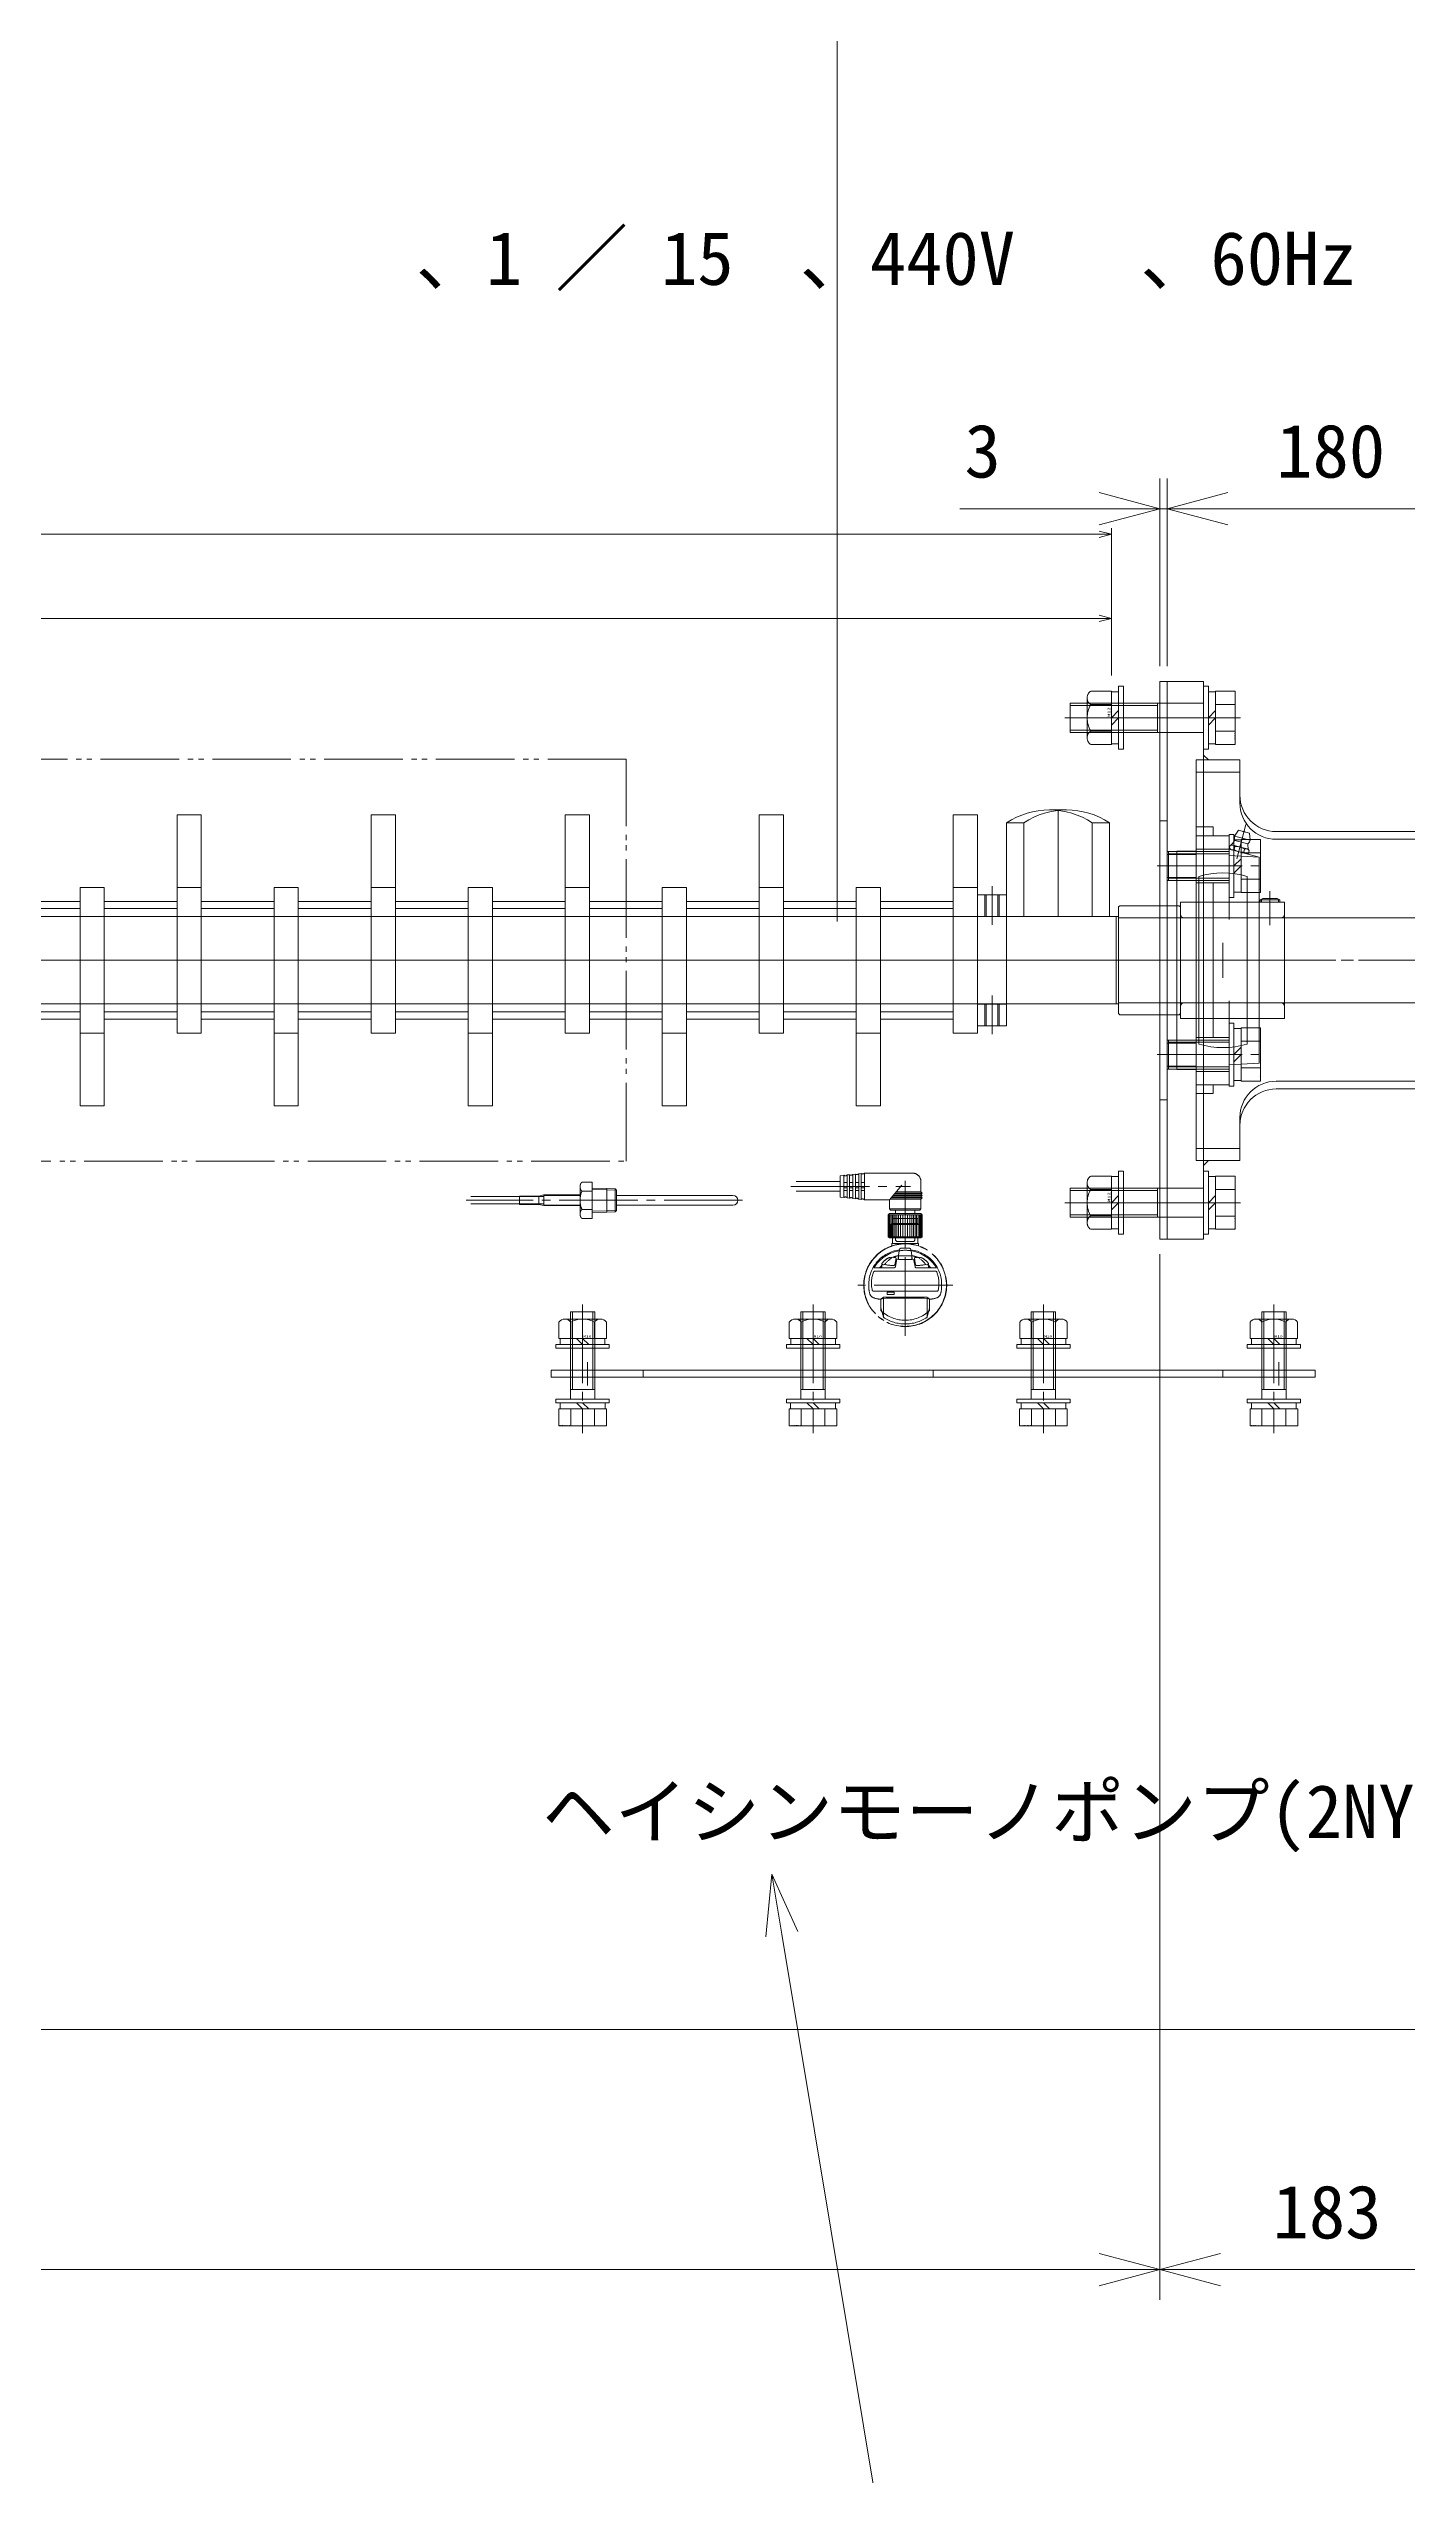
# Model space of a CAD drawing. Units: millimetres at full size. Extents: x -19442 to 19442, y -5866 to 5866.
# Drawn here: x -14076 to -13516, y -1003 to -2 of the extents above; entities that cross this region are included whole.
import ezdxf
from ezdxf.enums import TextEntityAlignment as Align

# ---------------------------------------------------------------- set-up
doc = ezdxf.new("R2010")
doc.units = ezdxf.units.MM
doc.header["$LTSCALE"] = 3.6
doc.linetypes.add('CHAIN2', pattern=[12, 9, -1, 1, -1])
doc.linetypes.add('DOUBLE_CHAIN2', pattern=[12.8, 9, -1, 0.6, -0.6, 0.6, -1])
for name, color, linetype, lineweight in [('0-2_06_PHANTOM', 2, 'DOUBLE_CHAIN2', 9), ('0-3_04_HIDDEN', 7, 'Continuous', 9), ('0-4_05_CENTER', 2, 'CHAIN2', 9), ('0-5_08_DIM', 3, 'Continuous', 9), ('0-6_0', 2, 'Continuous', 9), ('0-7_10_DRAFT', 1, 'Continuous', 9)]:
    doc.layers.add(name, color=color, linetype=linetype, lineweight=lineweight)
doc.layers.add('0-A_07_TEXT', color=2, linetype='Continuous')
doc.styles.add('ＭＳ ゴシック', font='')
doc.styles.add('ＭＳ Ｐゴシック', font='')
doc.styles.get('ＭＳ ゴシック').set_extended_font_data('MS Gothic')
doc.styles.get('ＭＳ Ｐゴシック').set_extended_font_data('MS PGothic')

# ---------------------------------------------------------------- blocks, each defined once
blk = doc.blocks.new('A$C0D4411A6_1')
at = {"layer": '0-3_04_HIDDEN', "color": 3}
for p, q in [((-119.5, 0), (-119.5, -3)), ((119.5, 0), (119.5, -3))]:
    blk.add_line(p, q, dxfattribs=at)
at = {"layer": '0-4_05_CENTER'}
for p, q in [((-142.5, 3.199), (-142.5, -6.367)), ((142.5, 3.199), (142.5, -6.367))]:
    blk.add_line(p, q, dxfattribs=at)
at = {"layer": '0-6_0', "color": 3}
blk.add_lwpolyline([(-157.5, 0), (157.5, 0), (157.5, -3), (-157.5, -3)], close=True, dxfattribs=at)
at = {"layer": '0-7_10_DRAFT'}
blk.add_line((0, 0), (0, -3), dxfattribs=at)
blk = doc.blocks.new('M10Nza_1_1_1')
at = {"layer": '0-6_0', "color": 134}
for p, q in [((-9.8, 4), (-9.8, 10.687)), ((-7.35, 12), (7.35, 12)), ((-4.9, 4), (-4.9, 10.687)), ((4.9, 10.687), (4.9, 4)), ((9.8, 10.687), (9.8, 4)), ((-9.8, 4), (9.8, 4)), ((-9.2, 1.5), (-9.2, 4)), ((0, 1.5), (-2.5, 4)), ((0, 4), (2.5, 1.5)), ((9.2, 4), (9.2, 1.5))]:
    blk.add_line(p, q, dxfattribs=at)
at = {"layer": '0-6_0', "color": 134, "linetype": 'CHAIN2'}
blk.add_line((0, 12), (0, 0), dxfattribs=at)
at = {"layer": '0-6_0', "color": 134}
blk.add_lwpolyline([(-11, 1.5), (11, 1.5), (11, 0), (-11, 0)], close=True, dxfattribs=at)
for centre, radius, start, end in [((-7.35, 9.058), 2.942, 33.626, 146.374), ((0, 2.2), 9.8, 60, 120), ((7.35, 9.058), 2.942, 33.626, 146.374)]:
    blk.add_arc(centre, radius, start, end, dxfattribs=at)
at = {"layer": '0-7_10_DRAFT', "style": 'ＭＳ ゴシック', "width": 1.8}
blk.add_text('M10', height=0.9164, dxfattribs=at).set_placement((0.256, 4.117), align=Align.BOTTOM_LEFT)
blk = doc.blocks.new('OP-75722b_1')
at = {"layer": '0-2_06_PHANTOM'}
for p, q in [((0, 6.5), (0.5, 7)), ((0, 4), (0, 6.5)), ((0, -4), (0, 4)), ((0.5, -7), (0.5, 7)), ((9.5, 7), (0.5, 7)), ((0.5, 6.7), (9.5, 6.7)), ((0.5, 6.3), (9.5, 6.3)), ((0.5, 5.9), (9.5, 5.9)), ((0.5, 5.3), (9.5, 5.3)), ((0.5, 4.7), (9.5, 4.7)), ((0.5, 4.1), (9.5, 4.1)), ((0.5, 3.4), (9.5, 3.4)), ((0.5, 2.7), (9.5, 2.7)), ((0.5, 1.9), (9.5, 1.9)), ((0.5, 1), (9.5, 1)), ((0.5, 0), (9.5, 0)), ((9.5, -7), (9.5, 7)), ((10, -4), (10, 4)), ((10, 4), (11.5, 4)), ((11.5, 6), (12, 6.5)), ((11.5, 4), (11.5, 6)), ((11.5, -4), (11.5, 4)), ((12, 6.5), (12, -6.5)), ((16, 6.5), (12, 6.5)), ((16, -6.248), (16, 6.5)), ((16.5, -5.829), (16.5, 7)), ((17, 6.5), (17.5, 7)), ((17, -5.409), (17, 6.5)), ((17.5, -4.99), (17.5, 7)), ((17.5, 7), (18, 6.5)), ((18, 6.5), (18, -4.57)), ((18.5, -4.151), (18.5, 7)), ((19, -3.731), (19, 6.5)), ((23.2, 6.5), (19, 6.5)), ((26.7, -16.8), (26.7, 3.011)), ((0, -4), (0, -6.5)), ((0, -6.5), (0.5, -7)), ((0.5, -1), (9.5, -1)), ((0.5, -1.9), (9.5, -1.9)), ((0.5, -2.7), (9.5, -2.7)), ((0.5, -3.4), (9.5, -3.4)), ((0.5, -4.1), (9.5, -4.1)), ((0.5, -4.7), (9.5, -4.7)), ((0.5, -5.3), (9.5, -5.3)), ((0.5, -5.8), (9.5, -5.8)), ((0.5, -6.3), (9.5, -6.3)), ((0.5, -6.7), (9.5, -6.7)), ((9.5, -7), (0.5, -7)), ((10, -6.5), (9.5, -7)), ((10, -4), (11.5, -4)), ((10, -6.5), (10, -4)), ((11.5, -4), (11.5, -6)), ((11.5, -6), (12, -6.5)), ((15.7, -6.5), (21.73, -1.44)), ((15.7, -16.8), (26.7, -16.8)), ((15.858, -18.175), (26.556, -18.175)), ((15.858, -18.175), (15.973, -19.175)), ((15.973, -19.175), (26.451, -19.175)), ((19.55, -16.8), (19.55, -18.175)), ((19.55, -19.175), (19.55, -20.55)), ((20.7, -16.8), (20.7, -18.175)), ((20.7, -19.175), (20.7, -20.55)), ((22.85, -16.8), (22.85, -18.175)), ((22.85, -19.175), (22.85, -20.55)), ((26.451, -19.175), (26.556, -18.175)), ((16.131, -20.55), (26.306, -20.55)), ((16.131, -20.55), (16.246, -21.55)), ((16.246, -21.55), (26.201, -21.55)), ((16.404, -22.925), (26.057, -22.925)), ((16.404, -22.925), (16.519, -23.925)), ((16.519, -23.925), (25.952, -23.925)), ((16.677, -25.3), (25.807, -25.3)), ((16.677, -25.3), (16.85, -26.8)), ((19.2, -26.8), (16.85, -26.8)), ((19.2, -26.8), (19.2, -44.997)), ((23.2, -26.8), (19.2, -26.8)), ((19.55, -21.55), (19.55, -22.925)), ((19.55, -23.925), (19.55, -25.3)), ((20.7, -21.55), (20.7, -22.925)), ((20.7, -23.925), (20.7, -25.3)), ((22.85, -21.55), (22.85, -22.925)), ((22.85, -23.925), (22.85, -25.3)), ((23.2, -26.8), (23.2, -44.997)), ((23.2, -26.8), (25.65, -26.8)), ((25.65, -26.8), (25.807, -25.3)), ((25.952, -23.925), (26.057, -22.925)), ((26.201, -21.55), (26.306, -20.55))]:
    blk.add_line(p, q, dxfattribs=at)
for points in [[(10, 4), (10, 6.5), (9.5, 7)], [(16, 6.5), (16.5, 7), (17, 6.5)], [(18, 6.5), (18.5, 7), (19, 6.5)], [(15.7, -16.8), (15.7, -6.5), (12, -6.5)]]:
    blk.add_lwpolyline(points, dxfattribs=at)
for centre, radius, start, end in [((23.2, 3), 3.5, 359.99984, 90), ((15.062, -17.57), 1, 322.76919, 50.35119), ((15.335, -19.945), 1, 322.76919, 50.35119), ((27.097, -19.938), 1, 130.27453, 217.73726), ((27.346, -17.563), 1, 130.27453, 217.73726), ((15.608, -22.32), 1, 322.76919, 50.35119), ((15.881, -24.695), 1, 322.76919, 50.35119), ((26.598, -24.688), 1, 130.27453, 217.73726), ((26.848, -22.313), 1, 130.27453, 217.73726)]:
    blk.add_arc(centre, radius, start, end, dxfattribs=at)
at = {"layer": '0-4_05_CENTER'}
for p, q in [((-1.5, 0), (23.548, 0)), ((21.2, -47.12), (21.2, 2.179))]:
    blk.add_line(p, q, dxfattribs=at)
at = {"layer": '0-7_10_DRAFT'}
for p, q in [((-1, 4), (-1.5, 3.5)), ((-1.5, -3.5), (-1.5, 3.5)), ((-1, 4), (0, 4)), ((-1, -4), (-1.5, -3.5)), ((-1, -4), (0, -4))]:
    blk.add_line(p, q, dxfattribs=at)
blk = doc.blocks.new('HTK1611a_1')
at = {"layer": '0-2_06_PHANTOM'}
for p, q in [((6.03, 5.06), (0, 4.849)), ((0, 4.299), (6.03, 4.51)), ((6.03, 7.506), (6.03, -7.506)), ((6.03, 7.506), (10.03, 7.506)), ((10.03, 3.753), (6.03, 3.753)), ((11.029, 5.711), (11.03, -5.629)), ((28.03, 1.7), (28.03, -1.7)), ((36.03, 1.5), (56.03, 1.5)), ((0, -4.849), (6.03, -5.06)), ((0.001, -4.299), (6.03, -4.51)), ((10.03, -3.753), (6.03, -3.753)), ((6.03, -7.506), (10.03, -7.506)), ((36.03, -1.5), (56.03, -1.5))]:
    blk.add_line(p, q, dxfattribs=at)
for points in [[(11.021, 5.874), (11.015, 5.955), (11.006, 6.035), (10.996, 6.115), (10.984, 6.193), (10.97, 6.271), (10.954, 6.347), (10.936, 6.422), (10.917, 6.496), (10.896, 6.567), (10.873, 6.637), (10.849, 6.705), (10.823, 6.771), (10.796, 6.835), (10.767, 6.897), (10.737, 6.956), (10.706, 7.013), (10.673, 7.067), (10.639, 7.118), (10.604, 7.166), (10.567, 7.212), (10.53, 7.254), (10.492, 7.294), (10.453, 7.33), (10.413, 7.363), (10.372, 7.392), (10.331, 7.419), (10.289, 7.442), (10.246, 7.461), (10.204, 7.477), (10.161, 7.49), (10.117, 7.498), (10.074, 7.504), (10.03, 7.506)], [(10.03, 3.753), (10.074, 3.755), (10.117, 3.76), (10.161, 3.769), (10.204, 3.781), (10.246, 3.797), (10.289, 3.817), (10.331, 3.84), (10.372, 3.866), (10.413, 3.896), (10.453, 3.929), (10.492, 3.965), (10.53, 4.004), (10.567, 4.047), (10.604, 4.092), (10.639, 4.141), (10.673, 4.192), (10.706, 4.246), (10.737, 4.302), (10.767, 4.361), (10.796, 4.423), (10.823, 4.487), (10.849, 4.553), (10.873, 4.621), (10.896, 4.691), (10.917, 4.763), (10.936, 4.836), (10.954, 4.911), (10.97, 4.987), (10.984, 5.065), (10.996, 5.144), (11.006, 5.223), (11.015, 5.303), (11.021, 5.384), (11.026, 5.466), (11.029, 5.547), (11.03, 5.629), (11.029, 5.711), (11.026, 5.793), (11.021, 5.874)], [(11.021, 0.49), (11.015, 0.652), (11.006, 0.812), (10.996, 0.971), (10.984, 1.128), (10.97, 1.284), (10.954, 1.436), (10.936, 1.586), (10.917, 1.733), (10.896, 1.876), (10.873, 2.016), (10.849, 2.153), (10.823, 2.285), (10.796, 2.412), (10.767, 2.535), (10.737, 2.654), (10.706, 2.767), (10.673, 2.875), (10.639, 2.977), (10.604, 3.074), (10.567, 3.165), (10.53, 3.25), (10.492, 3.329), (10.453, 3.401), (10.413, 3.467), (10.372, 3.526), (10.331, 3.579), (10.289, 3.625), (10.246, 3.664), (10.204, 3.696), (10.161, 3.721), (10.117, 3.738), (10.074, 3.749), (10.03, 3.753)], [(10.03, -3.753), (10.074, -3.749), (10.117, -3.738), (10.161, -3.721), (10.204, -3.696), (10.246, -3.664), (10.289, -3.625), (10.331, -3.579), (10.372, -3.526), (10.413, -3.467), (10.453, -3.401), (10.492, -3.329), (10.53, -3.25), (10.567, -3.165), (10.604, -3.074), (10.639, -2.977), (10.673, -2.875), (10.706, -2.767), (10.737, -2.654), (10.767, -2.535), (10.796, -2.412), (10.823, -2.285), (10.849, -2.153), (10.873, -2.016), (10.896, -1.876), (10.917, -1.733), (10.936, -1.586), (10.954, -1.436), (10.97, -1.284), (10.984, -1.128), (10.996, -0.971), (11.006, -0.812), (11.015, -0.652), (11.021, -0.49), (11.026, -0.327), (11.029, -0.164), (11.03, 0), (11.029, 0.164), (11.026, 0.327), (11.021, 0.49)], [(11.03, 2.2), (26.03, 2.2), (28.03, 1.7), (36.03, 1.7), (36.03, -1.7), (28.03, -1.7), (26.03, -2.2), (11.03, -2.2)], [(11.021, -5.384), (11.015, -5.303), (11.006, -5.223), (10.996, -5.144), (10.984, -5.065), (10.97, -4.987), (10.954, -4.911), (10.936, -4.836), (10.917, -4.763), (10.896, -4.691), (10.873, -4.621), (10.849, -4.553), (10.823, -4.487), (10.796, -4.423), (10.767, -4.361), (10.737, -4.302), (10.706, -4.246), (10.673, -4.192), (10.639, -4.141), (10.604, -4.092), (10.567, -4.047), (10.53, -4.004), (10.492, -3.965), (10.453, -3.929), (10.413, -3.896), (10.372, -3.866), (10.331, -3.84), (10.289, -3.817), (10.246, -3.797), (10.204, -3.781), (10.161, -3.769), (10.117, -3.76), (10.074, -3.755), (10.03, -3.753)], [(10.03, -7.506), (10.074, -7.504), (10.117, -7.498), (10.161, -7.49), (10.204, -7.477), (10.246, -7.461), (10.289, -7.442), (10.331, -7.419), (10.372, -7.392), (10.413, -7.363), (10.453, -7.33), (10.492, -7.294), (10.53, -7.254), (10.567, -7.212), (10.604, -7.166), (10.639, -7.118), (10.673, -7.067), (10.706, -7.013), (10.737, -6.956), (10.767, -6.897), (10.796, -6.835), (10.823, -6.771), (10.849, -6.705), (10.873, -6.637), (10.896, -6.567), (10.917, -6.496), (10.936, -6.422), (10.954, -6.347), (10.97, -6.271), (10.984, -6.193), (10.996, -6.115), (11.006, -6.035), (11.015, -5.955), (11.021, -5.874), (11.026, -5.793), (11.029, -5.711), (11.03, -5.629), (11.029, -5.547), (11.026, -5.466), (11.021, -5.384)]]:
    blk.add_lwpolyline(points, dxfattribs=at)
at = {"layer": '0-3_04_HIDDEN', "color": 2}
for p, q in [((-51.97, 2), (-3.97, 2)), ((-3.97, 4.16), (-3.97, -4.16)), ((-3.468, 4.728), (-3.968, 4.178)), ((-3.968, 4.16), (0, 4.299)), ((-3.47, 4.728), (-3.47, -4.728)), ((0, 4.849), (-3.468, 4.728)), ((26.03, 1.5), (36.03, 1.5)), ((-51.97, -2), (-3.97, -2)), ((-3.968, -4.16), (-3.468, -4.71)), ((-3.968, -4.16), (0.001, -4.299)), ((-3.468, -4.728), (0, -4.849)), ((11.03, -2), (26.03, -2)), ((26.03, -1.5), (36.03, -1.5))]:
    blk.add_line(p, q, dxfattribs=at)
blk.add_lwpolyline([(11.029, 2), (26.03, 2), (26.03, -2)], dxfattribs=at)
blk.add_arc((-51.97, 0), 2, 90, 270, dxfattribs=at)
at = {"layer": '0-4_05_CENTER'}
blk.add_line((-55.97, 0), (58.026, 0), dxfattribs=at)
at = {"layer": '0-7_10_DRAFT'}
blk.add_line((0, 4.849), (0, -4.849), dxfattribs=at)
blk = doc.blocks.new('GP-M＊＊Tc_1')
at = {"layer": '0-2_06_PHANTOM'}
for p, q in [((-10, 9.338), (-9, 13.231)), ((-10, 5.702), (-10, 10.502)), ((-9, 13.231), (-9, 5.436)), ((0, 16.002), (0.002, 16.002)), ((0, 14.422), (0, 14.502)), ((0, 14.422), (0, 14.502)), ((9, 13.231), (9, 5.436)), ((10, 9.338), (9, 13.231)), ((10, 5.702), (10, 10.502)), ((-17.1, 0), (-17.1, 0)), ((13.105, 2.477), (-13.105, 2.477)), ((-9, 5.436), (-10, 5.749)), ((-9.647, 5.434), (-9, 5.434)), ((-9, 5.002), (0, 5.002)), ((0, 5.002), (9, 5.002)), ((4.5, 3.654), (4.5, 3.037)), ((4.8, 3.86), (7.2, 3.86)), ((4.8, 2.831), (7.2, 2.831)), ((7.5, 3.654), (7.5, 3.037)), ((9, 5.436), (10, 5.749)), ((9, 5.434), (9.647, 5.434)), ((17.1, 0), (17.1, 0)), ((-4.562, -7.175), (-12.871, -7.175)), ((-12.611, -5.725), (12.611, -5.725)), ((-9.874, -7.635), (-9.805, -7.974)), ((-9.652, -7.217), (-9.652, -8.807)), ((-8.501, -8.518), (-8.91, -8.448)), ((-4.276, -8.42), (-3.774, -11.094)), ((-4.07, -7.583), (-3.577, -10.221)), ((-3.774, -9.169), (-3.774, -11.094)), ((4.07, -7.583), (3.577, -10.221)), ((4.276, -8.42), (3.774, -11.094)), ((3.774, -9.169), (3.774, -11.094)), ((4.562, -7.175), (12.871, -7.175)), ((8.501, -8.518), (8.91, -8.448)), ((9.652, -7.217), (9.652, -8.807)), ((9.874, -7.635), (9.805, -7.974)), ((-5.154, -11.559), (-6.267, -11.398)), ((-5.25, -19.498), (-6, -19.498)), ((5.25, -17.198), (-5.25, -17.198)), ((-5.25, -19.498), (-5.25, -17.198)), ((-5.25, -19.498), (5.25, -19.498)), ((-2.865, -10.724), (-3.658, -10.497)), ((-2.726, -11.952), (-2.915, -10.971)), ((-2.846, -10.698), (-2.726, -11.413)), ((-2.726, -12.296), (-2.726, -10.595)), ((-2.726, -12.296), (-2.425, -14.174)), ((-2.426, -10.515), (2.426, -10.515)), ((2.426, -12.071), (-2.426, -12.071)), ((-2.425, -14.174), (-2.23, -14.962)), ((2.425, -14.174), (2.231, -14.961)), ((2.726, -12.296), (2.425, -14.174)), ((2.726, -12.296), (2.726, -10.595)), ((2.846, -10.698), (2.726, -11.413)), ((2.726, -11.952), (2.915, -10.971)), ((2.865, -10.724), (3.658, -10.497)), ((5.154, -11.559), (6.267, -11.398)), ((5.5, -17.198), (5.25, -17.198)), ((5.5, -17.198), (5.5, -16.191))]:
    blk.add_line(p, q, dxfattribs=at)
for points in [[(-5.25, -17.198), (-5.5, -17.198), (-5.5, -16.191)], [(6, -19.498), (5.25, -19.498), (5.25, -17.198)]]:
    blk.add_lwpolyline(points, dxfattribs=at)
blk.add_circle((0, 0), 16.998, dxfattribs=at)
for centre, radius, start, end in [((0, 0), 17.1, 288.76198, 251.23802), ((0, 0.002), 14.5, 46.39717, 133.60283), ((0, 0.004), 15.999, 55.76763, 124.23237), ((-4.836, 0.61), 10.183, 162.08464, 183.4338), ((-12.117, 2.805), 2.584, 110.38356, 158.74101), ((-0.711, -0.791), 13.2, 167.41217, 200.43885), ((-13.105, 1.977), 0.5, 90, 167.41217), ((-9.274, -5.68), 11.532, 93.61065, 108.94), ((-3.771, 13.537), 10.009, 231.51201, 238.50395), ((0, 305.299), 300, 268.28087, 271.71913), ((4.664, 3.654), 0.164, 124.48454, 180), ((4.664, 3.037), 0.164, 180, 235.51546), ((4.8, 3.455), 0.404, 90, 124.48454), ((4.8, 3.235), 0.404, 235.51546, 270), ((7.2, 3.455), 0.404, 55.51546, 90), ((7.2, 3.235), 0.404, 270, 304.48454), ((7.336, 3.654), 0.164, 0, 55.51546), ((7.336, 3.037), 0.164, 304.48454, 0), ((3.771, 13.537), 10.009, 301.49605, 308.48799), ((9.274, -5.68), 11.532, 71.06, 86.38935), ((12.117, 2.805), 2.584, 21.25899, 69.61644), ((0.711, -0.791), 13.2, 339.56115, 12.58783), ((13.105, 1.977), 0.5, 12.58783, 90), ((4.836, 0.61), 10.183, 356.5662, 17.91536), ((-0.748, -0.357), 14.257, 178.5668, 263.59512), ((-12.611, -5.225), 0.5, 200.43885, 270), ((-0.039, 0.635), 15.021, 211.32527, 260.88304), ((0.791, 1.426), 14.206, 217.26239, 222.67821), ((-9.537, -7.564), 0.345, 146.21377, 192.03103), ((-9.363, -7.71), 0.571, 110.51997, 143.73811), ((-9.378, -7.347), 0.446, 183.23787, 231.58948), ((-9.511, -7.914), 0.3, 191.61574, 222.19519), ((-9.341, -8.816), 0.311, 139.42066, 212.7982), ((-1.373, -2.183), 10.677, 219.57193, 234.4444), ((-9.075, -9.212), 0.781, 77.83138, 130.05319), ((-5.319, -22.258), 14.104, 86.89236, 103.04159), ((2.165, -0.138), 13.565, 218.15768, 237.34958), ((-4.562, -7.675), 0.5, 10.58325, 90), ((-4.571, -8.475), 0.3, 10.62503, 86.89236), ((-4.143, -9.343), 0.653, 304.34331, 317.69398), ((0.748, -0.357), 14.257, 276.40488, 1.4332), ((0.039, 0.635), 15.021, 279.11696, 328.67473), ((4.143, -9.343), 0.653, 222.30602, 235.65669), ((4.562, -7.675), 0.5, 90, 169.41675), ((4.571, -8.475), 0.3, 93.10764, 169.37497), ((5.319, -22.258), 14.104, 76.95841, 93.10764), ((-2.165, -0.138), 13.565, 302.65042, 321.84232), ((1.373, -2.183), 10.677, 305.5556, 320.42807), ((9.075, -9.212), 0.781, 49.94681, 102.16862), ((9.363, -7.71), 0.571, 36.26189, 69.48003), ((9.341, -8.816), 0.311, 327.2018, 40.57934), ((-0.791, 1.426), 14.206, 317.32179, 322.73761), ((9.378, -7.347), 0.446, 308.41052, 356.76213), ((9.511, -7.914), 0.3, 317.80481, 348.38426), ((9.537, -7.564), 0.345, 347.96897, 33.78623), ((12.611, -5.225), 0.5, 270, 339.56115), ((-5.837, -8.429), 3, 234.4444, 261.7545), ((0, 0), 17.1, 251.23802, 288.76198), ((-3.644, -16.727), 5.384, 94.58352, 106.28763), ((-0.415, -0.171), 12.223, 248.07577, 259.10071), ((-4.079, -11.052), 0.308, 270.92629, 352.14817), ((-3.899, -10.276), 0.326, 292.498, 9.69844), ((-2.589, -10.908), 0.332, 140.76884, 190.8997), ((-2.447, -11.043), 0.528, 87.77979, 139.23906), ((-2.423, -12.388), 0.316, 90.50018, 163.14689), ((-0.012, -0.351), 14.037, 260.10674, 279.99924), ((-1.939, -14.89), 0.3, 193.87196, 268.49952), ((-0.012, 58.679), 73.894, 268.49952, 271.51942), ((1.939, -14.889), 0.3, 271.51942, 346.12804), ((2.423, -12.388), 0.316, 16.85311, 89.49982), ((2.447, -11.043), 0.528, 40.76094, 92.22021), ((0.415, -0.171), 12.223, 280.89929, 291.92423), ((2.589, -10.908), 0.332, 349.1003, 39.23116), ((3.899, -10.276), 0.326, 170.30156, 247.502), ((4.079, -11.052), 0.308, 187.85183, 269.07371), ((3.644, -16.727), 5.384, 73.71237, 85.41648), ((5.837, -8.429), 3, 278.2455, 305.5556)]:
    blk.add_arc(centre, radius, start, end, dxfattribs=at)
at = {"layer": '0-4_05_CENTER'}
for p, q in [((0, 20.861), (0, -27.498)), ((-19.6, 0), (19.6, 0))]:
    blk.add_line(p, q, dxfattribs=at)
at = {"layer": '0-7_10_DRAFT'}
for p, q in [((-6, -24.998), (-6, -19.498)), ((-5.398, -19.498), (-5.398, -25.399)), ((5.398, -25.399), (5.398, -19.498)), ((6, -24.998), (6, -19.498)), ((6, -24.998), (-6, -24.998)), ((5.25, -25.498), (-5.25, -25.498)), ((5.25, -27.498), (-5.25, -27.498))]:
    blk.add_line(p, q, dxfattribs=at)
for points in [[(-5.25, -27.498), (-5.25, -25.498), (-6, -24.998)], [(5.25, -27.498), (5.25, -25.498), (6, -24.998)]]:
    blk.add_lwpolyline(points, dxfattribs=at)
blk = doc.blocks.new('A$C3D81658F_1_1_1')
at = {"layer": '0-6_0', "color": 134}
for p, q in [((-9.815, 11), (9.815, 11)), ((-9.815, 4), (-9.815, 11)), ((-4.908, 4), (-4.908, 11)), ((4.907, 4), (4.907, 11)), ((9.815, 4), (9.815, 11)), ((-11, 1.5), (11, 1.5)), ((-11, 1.5), (-11, 0)), ((-11, 0), (11, 0)), ((9.815, 4), (-9.815, 4)), ((-9.25, 4), (-9.25, 1.5)), ((-5, -36), (-5, 0)), ((0, 1.5), (-2.5, 4)), ((0, 4), (2.5, 1.5)), ((5, -36), (5, 0)), ((9.25, 1.5), (9.25, 4)), ((11, 0), (11, 1.5)), ((-5, -4), (5, -4)), ((-4.188, -36), (-4.188, -4)), ((4.188, -36), (4.188, -4)), ((-5, -36), (5, -36))]:
    blk.add_line(p, q, dxfattribs=at)
at = {"layer": '0-6_0', "color": 134, "linetype": 'CHAIN2'}
blk.add_line((0, -39), (0, 14), dxfattribs=at)
at = {"layer": '0-7_10_DRAFT', "style": 'ＭＳ ゴシック', "width": 1.8}
blk.add_text('BT-M10x40L,SW,PW', height=0.2199, dxfattribs=at).set_placement((5.139, 10.658), align=Align.BOTTOM_LEFT)
blk = doc.blocks.new('A$C306330B1_1')
at = {"layer": '0-2_06_PHANTOM', "xscale": -1, "rotation": 270}
blk.add_blockref('OP-75722b_1', (1198, -114.502), dxfattribs=at)
at = {"layer": '0-2_06_PHANTOM', "xscale": -1}
blk.add_blockref('HTK1611a_1', (1075, -99), dxfattribs=at)
at = {"layer": '0-2_06_PHANTOM', "rotation": 180}
for name, p in [('GP-M＊＊Tc_1', (1198, -134)), ('A$C3D81658F_1_1_1', (1065, -181)), ('A$C3D81658F_1_1_1', (1160, -181)), ('A$C3D81658F_1_1_1', (1255, -181)), ('A$C3D81658F_1_1_1', (1350, -181))]:
    blk.add_blockref(name, p, dxfattribs=at)
at = {"layer": '0-2_06_PHANTOM'}
for p in [(1065, -160), (1160, -160), (1255, -160), (1350, -160)]:
    blk.add_blockref('M10Nza_1_1_1', p, dxfattribs=at)
blk = doc.blocks.new('A$C334E7EDF_1')
at = {"layer": '0-7_10_DRAFT'}
blk.add_line((-345, 0), (495, 0), dxfattribs=at)
at = {"layer": '0-7_10_DRAFT', "style": 'ＭＳ ゴシック', "width": 1.75}
blk.add_text('JIS10K-50A', height=1.466, rotation=90, dxfattribs=at).set_placement((519.799, 94.709), align=Align.BOTTOM_LEFT)
blk = doc.blocks.new('A$C02B163D6_1')
at = {"layer": '0-3_04_HIDDEN'}
for p, q in [((-180, 101.5), (-165, 101.5)), ((-180, 88.5), (-165, 88.5)), ((-165, 82.6), (-168, 82.6)), ((-168, -82.6), (-168, 82.6)), ((-150, 82.6), (-150, 64.88)), ((-30, 64.88), (-30, 82.6)), ((-15, 82.6), (-12, 82.6)), ((-12, -82.6), (-12, 82.6)), ((-168, 77.6), (-150, 77.6)), ((-30, 77.6), (-12, 77.6)), ((-135, 49.88), (-45, 49.88)), ((-12, 44.891), (0, 44.891)), ((-12, 43.641), (0, 43.641)), ((-168, 31), (-180, 31)), ((-12, 34.141), (0, 34.141)), ((-12, 32.891), (0, 32.891)), ((-168, -31), (-180, -31)), ((-12, -32.891), (0, -32.891)), ((-12, -34.141), (0, -34.141)), ((-135, -49.88), (-45, -49.88)), ((-12, -43.641), (0, -43.641)), ((-12, -44.891), (0, -44.891)), ((-150, -82.6), (-150, -64.88)), ((-30, -64.88), (-30, -82.6)), ((-168, -77.6), (-150, -77.6)), ((-30, -77.6), (-12, -77.6)), ((-180, -88.5), (-165, -88.5)), ((-165, -82.6), (-168, -82.6)), ((-15, -82.6), (-12, -82.6)), ((-180, -101.5), (-165, -101.5))]:
    blk.add_line(p, q, dxfattribs=at)
for centre, start, end in [((-135, 64.88), 180, 270), ((-45, 64.88), 270, 0), ((-135, -64.88), 90, 180), ((-45, -64.88), 0, 90)]:
    blk.add_arc(centre, 15, start, end, dxfattribs=at)
at = {"layer": '0-4_05_CENTER'}
for p, q in [((-157.634, 95), (-187.26, 95)), ((-22.366, 100), (7.26, 100)), ((-16.143, 38.891), (4.119, 38.891)), ((6, 0), (-186.302, 0)), ((-16.143, -38.891), (4.119, -38.891)), ((-157.634, -95), (-187.26, -95)), ((-22.366, -100), (7.26, -100))]:
    blk.add_line(p, q, dxfattribs=at)
at = {"layer": '0-6_0', "color": 134}
for p, q in [((-150, 82.6), (-165, 82.6)), ((-15, 82.6), (-30, 82.6)), ((-135, 53.094), (-45, 53.094)), ((-135, -53.094), (-45, -53.094)), ((-150, -82.6), (-165, -82.6)), ((-15, -82.6), (-30, -82.6))]:
    blk.add_line(p, q, dxfattribs=at)
for points in [[(-180, 115), (-165, 115), (-165, -115), (-180, -115)], [(-15, -115), (0, -115), (0, 115), (-15, 115)]]:
    blk.add_lwpolyline(points, close=True, dxfattribs=at)
at = {"layer": '0-6_0', "color": 3}
for points in [[(-165, 82.6), (-163, 82.6), (-163, 82.6), (-165, 84.6)], [(-15, 82.6), (-17, 82.6), (-17, 82.6), (-15, 84.6)], [(-165, -82.6), (-163, -82.6), (-163, -82.6), (-165, -84.6)], [(-15, -82.6), (-17, -82.6), (-17, -82.6), (-15, -84.6)]]:
    blk.add_lwpolyline(points, close=True, dxfattribs=at)
at = {"layer": '0-6_0', "color": 134}
for centre, start, end in [((-135, 68.094), 180, 270), ((-45, 68.094), 270, 0), ((-135, -68.094), 90, 180), ((-45, -68.094), 0, 90)]:
    blk.add_arc(centre, 15, start, end, dxfattribs=at)
blk = doc.blocks.new('MUCFC207c_1')
at = {"layer": '0-3_04_HIDDEN', "color": 2}
for p, q in [((-22.189, 49.526), (-22.018, 52.367)), ((-22.189, 49.526), (-15.814, 51.234)), ((-22.018, 52.367), (-17.382, 53.609)), ((-15.814, 51.234), (-17.382, 53.609)), ((0, 51.391), (-13.5, 51.391)), ((-13.5, 51.391), (-13.5, 16.786)), ((0, 55), (-7, 55)), ((-7, 51.391), (-7, 55)), ((0, 55), (0, -55)), ((-26, 42.5), (-13.5, 45.849)), ((-26, 42.5), (-13.5, 43.158)), ((-26, -42.5), (-26, 42.5)), ((-21.5, 44.089), (-21.826, 45.306)), ((-15.845, 49.418), (-21.254, 47.968)), ((-20.945, 45.925), (-15.09, 47.494)), ((-14.572, 45.562), (-20.428, 43.993)), ((-19.874, 45.829), (-19.548, 44.612)), ((-15.97, 46.875), (-15.644, 45.658)), ((-14.018, 47.398), (-13.692, 46.181)), ((-13.5, 45.891), (0, 45.891)), ((8, 45), (0, 45)), ((8, 45), (8, -45)), ((-13.5, 31.891), (0, 31.891)), ((-7, 31.723), (-7, 25.501)), ((-36.4, 24), (-36.4, -24)), ((-34.4, 24.9), (-33.361, 25.5)), ((-26.4, 24.9), (-34.4, 24.9)), ((-34.4, 24), (-34.4, 24.9)), ((-33.85, 24), (-33.85, 25.218)), ((-27.439, 25.5), (-33.361, 25.5)), ((-26.4, 24.9), (-27.439, 25.5)), ((-26.95, 24), (-26.95, 25.218)), ((-26.4, 24), (-26.4, 24.9)), ((-7, -25.501), (-7, 25.501)), ((6.5, 24), (6.5, -24)), ((5, 17.5), (-34.9, 17.5)), ((5, -17.5), (-34.9, -17.5)), ((-13.5, -51.391), (-13.5, -16.786)), ((-7, -25.501), (-7, -31.723)), ((-13.5, -31.891), (0, -31.891)), ((-26, -42.5), (-13.5, -43.158)), ((-13.5, -45.891), (0, -45.891)), ((8, -45), (0, -45)), ((0, -51.391), (-13.5, -51.391)), ((-7, -55), (-7, -51.391)), ((0, -55), (-7, -55))]:
    blk.add_line(p, q, dxfattribs=at)
at = {"layer": '0-3_04_HIDDEN', "color": 2, "linetype": 'CHAIN2'}
for p, q in [((-16.724, 41.88), (-20.502, 55.982)), ((-17.158, 38.891), (3.272, 38.891)), ((-30.4, 28.5), (-30.4, 14.5)), ((-17.158, -38.891), (3.272, -38.891))]:
    blk.add_line(p, q, dxfattribs=at)
at = {"layer": '0-3_04_HIDDEN', "color": 2}
for points in [[(6.5, 24), (-26, 24), (-36.4, 24)], [(6.5, -24), (-26, -24), (-36.4, -24)]]:
    blk.add_lwpolyline(points, dxfattribs=at)
for centre, radius, start, end in [((-19.315, 51.551), 1.587, 84.55499, 125.44501), ((-19.001, 50.38), 3.3, 347.94674, 15), ((-19.001, 50.38), 3.3, 195, 222.05326), ((-20.541, 44.415), 1.563, 64.73979, 145.26021), ((-27.245, 47.653), 6, 339.31982, 359.78433), ((-20.832, 45.503), 1.563, 244.73979, 325.26021), ((-22.045, 47.634), 0.8, 359.78433, 42.05326), ((-16.543, 41.205), 5.698, 84.22909, 125.77091), ((-18.975, 50.281), 5.698, 264.22909, 305.77091), ((-14.685, 45.984), 1.563, 64.73979, 145.26021), ((-14.992, 49.524), 0.8, 167.94674, 210.21567), ((-10.498, 52.141), 6, 210.21567, 230.68018), ((-14.977, 47.072), 1.563, 244.73979, 325.26021), ((-34.9, 19), 1.5, 180, 270), ((5, 19), 1.5, 270, 0), ((-34.9, -19), 1.5, 90, 180), ((5, -19), 1.5, 0, 90)]:
    blk.add_arc(centre, radius, start, end, dxfattribs=at)
at = {"layer": '0-7_10_DRAFT'}
for p, q in [((-21, -34.583), (-21, 34.583)), ((-1, -34.583), (-1, 34.583)), ((-36.4, 0), (8, 0)), ((-11, 7.213), (-11, -7.213))]:
    blk.add_line(p, q, dxfattribs=at)
for start, end in [(73.87238, 106.12762), (253.87238, 286.12762)]:
    blk.add_arc((-11, 0), 36, start, end, dxfattribs=at)
blk = doc.blocks.new('A$C4DE534E5_2')
at = {"layer": '0-3_04_HIDDEN'}
for p, q in [((-10.97, 13), (10.97, 13)), ((-10.97, 5), (-10.97, 13)), ((-5.485, 5), (-5.485, 13)), ((5.485, 5), (5.485, 13)), ((10.97, 5), (10.97, 13)), ((-13, 2), (13, 2)), ((-13, 2), (-13, 0)), ((-13, 0), (13, 0)), ((-10.97, 5), (10.97, 5)), ((-10.75, 5), (-10.75, 2)), ((-6, -25), (-6, 0)), ((-5.053, -25), (-5.053, 0)), ((0, 2), (-3, 5)), ((0, 5), (3, 2)), ((5.053, -25), (5.053, 0)), ((6, -25), (6, 0)), ((10.75, 2), (10.75, 5)), ((13, 0), (13, 2)), ((-6, -25), (6, -25))]:
    blk.add_line(p, q, dxfattribs=at)
at = {"layer": '0-3_04_HIDDEN', "linetype": 'CHAIN2'}
blk.add_line((0, -27.009), (0, 15.354), dxfattribs=at)
at = {"layer": '0-7_10_DRAFT', "style": 'ＭＳ ゴシック', "width": 1.8}
blk.add_text('BT-M12x30L,SW,PW', height=0.2199, dxfattribs=at).set_placement((6.19, 12.658), align=Align.BOTTOM_LEFT)
blk = doc.blocks.new('M12Nza_1_1_1')
at = {"layer": '0-2_06_PHANTOM', "color": 7}
for p, q in [((-10.95, 5), (-10.95, 13.533)), ((-8.213, 15), (8.212, 15)), ((-5.475, 5), (-5.475, 13.533)), ((5.475, 5), (5.475, 13.533)), ((10.95, 13.533), (10.95, 5)), ((10.95, 5), (-10.95, 5)), ((-10.75, 2), (-10.75, 5)), ((0, 2), (-3, 5)), ((0, 5), (3, 2)), ((10.75, 5), (10.75, 2))]:
    blk.add_line(p, q, dxfattribs=at)
at = {"layer": '0-2_06_PHANTOM', "color": 7, "linetype": 'CHAIN2'}
blk.add_line((0, 0), (0, 15), dxfattribs=at)
at = {"layer": '0-2_06_PHANTOM', "color": 7}
blk.add_lwpolyline([(-13, 2), (13, 2), (13, 0), (-13, 0)], close=True, dxfattribs=at)
for centre, radius, start, end in [((-8.213, 11.712), 3.288, 33.626, 146.374), ((0, 4.05), 10.95, 60, 120), ((8.212, 11.712), 3.288, 33.626, 146.374)]:
    blk.add_arc(centre, radius, start, end, dxfattribs=at)
at = {"layer": '0-7_10_DRAFT', "style": 'ＭＳ ゴシック', "width": 1.8}
blk.add_text('M12', height=1.1, dxfattribs=at).set_placement((0.31, 5.093), align=Align.BOTTOM_LEFT)
blk = doc.blocks.new('A$C1EEF0FFA_1')
at = {"layer": '0-6_0', "color": 134}
for p, q in [((-10.97, 13), (10.97, 13)), ((-10.97, 5), (-10.97, 13)), ((-5.485, 5), (-5.485, 13)), ((5.485, 5), (5.485, 13)), ((10.97, 5), (10.97, 13)), ((-13, 2), (13, 2)), ((-13, 2), (-13, 0)), ((-13, 0), (13, 0)), ((-10.97, 5), (10.97, 5)), ((-10.75, 5), (-10.75, 2)), ((-6, -55), (-6, 0)), ((0, 2), (-3, 5)), ((0, 5), (3, 2)), ((6, -55), (6, 0)), ((10.75, 2), (10.75, 5)), ((13, 0), (13, 2)), ((-6, -19), (6, -19)), ((-5.053, -55), (-5.053, -19)), ((5.053, -55), (5.053, -19)), ((-6, -55), (6, -55))]:
    blk.add_line(p, q, dxfattribs=at)
at = {"layer": '0-6_0', "color": 134, "linetype": 'CHAIN2'}
blk.add_line((0, -57.157), (0, 15.24), dxfattribs=at)
at = {"layer": '0-7_10_DRAFT', "style": 'ＭＳ ゴシック', "width": 1.8}
blk.add_text('BT-M12x60L,SW,PW', height=0.2199, dxfattribs=at).set_placement((6.421, 12.658), align=Align.BOTTOM_LEFT)
blk = doc.blocks.new('A$C630D245E_1')
at = {"layer": '0-3_04_HIDDEN'}
for p, q in [((-321.464, 62), (-328.536, 62)), ((-339.142, 18), (-339.142, 56.736)), ((-310.858, 56.736), (-310.858, 18)), ((-303.787, 56.736), (-310.858, 56.736)), ((-303.787, 56.736), (-303.787, 18)), ((-301, 18), (-301, -18)), ((-300, 17.5), (-2, 17.5)), ((-1548, 0), (-342.426, 0)), ((-300, 0), (-342.426, 0)), ((-300, -17.5), (-2, -17.5))]:
    blk.add_line(p, q, dxfattribs=at)
blk.add_lwpolyline([(-346.213, 18), (-346.213, 56.736), (-339.142, 56.736)], dxfattribs=at)
blk.add_lwpolyline([(-300, 18), (-1548, 18), (-1550, 16), (-1550, -16), (-1548, -18), (-300, -18)], close=True, dxfattribs=at)
for centre, start, end in [((-328.536, 29.684), 90, 123.16324), ((-321.464, 29.684), 56.83676, 123.16324), ((-328.536, 29.684), 56.83676, 90)]:
    blk.add_arc(centre, 32.316, start, end, dxfattribs=at)
at = {"layer": '0-4_05_CENTER'}
blk.add_line((4.084, 0), (-1560, 0), dxfattribs=at)
at = {"layer": '0-7_10_DRAFT'}
blk.add_line((-325, 62), (-325, 18), dxfattribs=at)
blk = doc.blocks.new('A$C24EB69A1_1')
at = {"layer": '0-3_04_HIDDEN'}
for p, q in [((3, 27), (3, 18.1)), ((3.6, 27), (3.6, 18.1)), ((8.4, 27), (8.4, 18.1)), ((9, 27), (9, 18.1)), ((0, 18.1), (12, 18.1)), ((0, -18.1), (12, -18.1)), ((3, -27), (3, -18.1)), ((3.6, -27), (3.6, -18.1)), ((8.4, -27), (8.4, -18.1)), ((9, -27), (9, -18.1))]:
    blk.add_line(p, q, dxfattribs=at)
blk.add_lwpolyline([(0, -27), (12, -27), (12, 27), (0, 27)], close=True, dxfattribs=at)
at = {"layer": '0-4_05_CENTER'}
for p, q in [((6, 30.5), (6, 14.6)), ((6, -30.5), (6, -14.6))]:
    blk.add_line(p, q, dxfattribs=at)
at = {"layer": '0-7_10_DRAFT'}
blk.add_line((0, 0), (12, 0), dxfattribs=at)
blk = doc.blocks.new('A$C34C55DE4_1')
at = {"layer": '0-3_04_HIDDEN'}
for p, q in [((-30, 21.3), (0, 21.3)), ((-30, -21.3), (0, -21.3))]:
    blk.add_line(p, q, dxfattribs=at)
blk.add_lwpolyline([(-30, -24.3), (0, -24.3), (0, 24.3), (-30, 24.3)], close=True, dxfattribs=at)
at = {"layer": '0-7_10_DRAFT'}
blk.add_line((-30, 0), (0, 0), dxfattribs=at)
blk = doc.blocks.new('SNCS-HN-V35.0-D45-L25.5a_1')
at = {"layer": '0-3_04_HIDDEN', "color": 2}
for points in [[(-25.5, 17.5), (0, 17.5), (0, 22), (-0.5, 22.5), (-25, 22.5), (-25.5, 22)], [(-25.5, -17.5), (0, -17.5), (0, -22), (-0.5, -22.5), (-25, -22.5), (-25.5, -22)]]:
    blk.add_lwpolyline(points, close=True, dxfattribs=at)
at = {"layer": '0-7_10_DRAFT'}
blk.add_line((-25.5, 0), (0, 0), dxfattribs=at)
blk = doc.blocks.new('A$C17EB19F8_1')
at = {"layer": '0-3_04_HIDDEN'}
for p, q in [((0, 18), (-10, 18)), ((0, -18), (-10, -18)), ((0, -30), (-10, -30))]:
    blk.add_line(p, q, dxfattribs=at)
blk.add_lwpolyline([(-10, -60), (0, -60), (0, 30), (-10, 30)], close=True, dxfattribs=at)
at = {"layer": '0-7_10_DRAFT'}
blk.add_line((0, 0), (-10, 0), dxfattribs=at)
blk = doc.blocks.new('A$C787D12C3_1')
at = {"layer": '0-3_04_HIDDEN'}
for p, q in [((10, 18), (0, 18)), ((10, -18), (0, -18)), ((10, -30), (0, -30))]:
    blk.add_line(p, q, dxfattribs=at)
blk.add_lwpolyline([(0, -60), (10, -60), (10, 30), (0, 30)], close=True, dxfattribs=at)
at = {"layer": '0-7_10_DRAFT'}
blk.add_line((10, 0), (0, 0), dxfattribs=at)
blk = doc.blocks.new('A$C41610DD0_1')
at = {"layer": '0-3_04_HIDDEN'}
for name, p in [('A$C630D245E_1', (0, 0)), ('A$C34C55DE4_1', (-728.213, 0)), ('A$C17EB19F8_1', (-718.213, 0)), ('A$C34C55DE4_1', (-688.213, 0)), ('A$C34C55DE4_1', (-648.213, 0)), ('A$C17EB19F8_1', (-638.213, 0)), ('A$C34C55DE4_1', (-608.213, 0)), ('A$C34C55DE4_1', (-568.213, 0)), ('A$C17EB19F8_1', (-558.213, 0)), ('A$C34C55DE4_1', (-528.213, 0)), ('A$C34C55DE4_1', (-488.213, 0)), ('A$C17EB19F8_1', (-478.213, 0)), ('A$C34C55DE4_1', (-448.213, 0)), ('A$C34C55DE4_1', (-408.213, 0)), ('A$C17EB19F8_1', (-398.213, 0)), ('A$C34C55DE4_1', (-368.213, 0)), ('SNCS-HN-V35.0-D45-L25.5a_1', (-274.5, 0))]:
    blk.add_blockref(name, p, dxfattribs=at)
at = {"layer": '0-3_04_HIDDEN', "rotation": 180}
for p in [(-678.213, 0), (-598.213, 0), (-518.213, 0), (-438.213, 0), (-358.213, 0)]:
    blk.add_blockref('A$C787D12C3_1', p, dxfattribs=at)
at = {"layer": '0-3_04_HIDDEN', "xscale": -1}
blk.add_blockref('A$C24EB69A1_1', (-346.213, 0), dxfattribs=at)
blk = doc.blocks.new('A$C33B27836_1')
at = {"layer": '0-3_04_HIDDEN', "color": 3}
for p, q in [((0, 57.5), (3, 57.5)), ((0, -57.5), (3, -57.5))]:
    blk.add_line(p, q, dxfattribs=at)
at = {"layer": '0-4_05_CENTER'}
for p, q in [((-7.072, 100), (9.943, 100)), ((-7.072, -100), (9.943, -100))]:
    blk.add_line(p, q, dxfattribs=at)
at = {"layer": '0-6_0', "color": 3}
blk.add_lwpolyline([(0, 115), (3, 115), (3, -115), (0, -115)], close=True, dxfattribs=at)
at = {"layer": '0-7_10_DRAFT'}
blk.add_line((0, 0), (3, 0), dxfattribs=at)
blk = doc.blocks.new('A$C6A5037E7_1')
at = {"layer": '0-3_04_HIDDEN'}
blk.add_blockref('A$C41610DD0_1', (283, 0), dxfattribs=at)
at = {"layer": '0-3_04_HIDDEN', "rotation": 270}
for p in [(28.5, 38.891), (28.5, -38.891)]:
    blk.add_blockref('A$C4DE534E5_2', p, dxfattribs=at)
at = {"layer": '0-3_04_HIDDEN', "xscale": -1}
blk.add_blockref('MUCFC207c_1', (15, 0), dxfattribs=at)
at = {"layer": '0-6_0'}
for name, p, rotation in [('A$C1EEF0FFA_1', (18, 100), 270), ('M12Nza_1_1_1', (-15, 100), 90), ('A$C1EEF0FFA_1', (18, -100), 270), ('M12Nza_1_1_1', (-15, -100), 90)]:
    blk.add_blockref(name, p, dxfattribs=dict(at, rotation=rotation))
at = {"layer": '0-6_0', "xscale": -1}
for name in ['A$C33B27836_1', 'A$C02B163D6_1']:
    blk.add_blockref(name, (3, 0), dxfattribs=at)
blk = doc.blocks.new('_Open30')
at = {"layer": '0-5_08_DIM', "color": 4}
blk.add_line((0, 0), (-1, 0), dxfattribs=at)
blk.add_lwpolyline([(-1, 0.26795), (0, 0), (-1, -0.26795)], dxfattribs=at)

msp = doc.modelspace()

# ---------------------------------------------------------------- linework, layer by layer
at = {"layer": '0-2_06_PHANTOM', "color": 7}
msp.add_line((-18321.499, -819.253), (-11884.357, -819.253), dxfattribs=at)
at = {"layer": '0-2_06_PHANTOM', "color": 4}
msp.add_lwpolyline([(-13838.172, -295.353), (-14338.172, -295.353), (-14338.172, -461.153), (-13838.172, -461.153)], close=True, dxfattribs=at)
at = {"layer": '0-5_08_DIM'}
for p, q in [((-13751.172, -362.215), (-13751.172, 541.373)), ((-13618.172, -257.003), (-13618.172, -179.512)), ((-13615.172, -257.003), (-13615.172, -179.512)), ((-13615.172, -257.003), (-13615.172, -179.512)), ((-13643.172, -192.012), (-13700.672, -192.012)), ((-13615.172, -192.012), (-13618.172, -192.012)), ((-13590.172, -192.012), (-13565.172, -192.012)), ((-13590.172, -192.012), (-13460.172, -192.012)), ((-13618.172, -499.503), (-13618.172, -930.782)), ((-13618.172, -499.503), (-13618.172, -930.782)), ((-14893.172, -918.282), (-13643.172, -918.282)), ((-13460.172, -918.282), (-13593.172, -918.282))]:
    msp.add_line(p, q, dxfattribs=at)
at = {"layer": '0-5_08_DIM', "color": 4}
msp.add_line((-13751.172, -362.215), (-13751.172, 541.373), dxfattribs=at)
at = {"layer": '0-5_08_DIM', "color": 2}
msp.add_lwpolyline([(-13774.061, -779.897), (-13726.921, -1063.823), (-13723.321, -1063.823)], dxfattribs=at)
at = {"layer": '0-6_0', "color": 134}
for p, q in [((-13638.172, -235.992), (-13638.172, -200.057)), ((-14913.172, -202.557), (-13643.172, -202.557)), ((-14909.172, -237.242), (-13643.172, -237.242)), ((-13638.172, -260.856), (-13638.172, -234.742))]:
    msp.add_line(p, q, dxfattribs=at)

# ---------------------------------------------------------------- block references
at = {"layer": '0-5_08_DIM', "xscale": 25, "yscale": 25}
for p in [(-13618.172, -192.012), (-13618.172, -918.282)]:
    msp.add_blockref('_Open30', p, dxfattribs=at)
for p, rotation in [((-13615.172, -192.012), 180), ((-13615.172, -192.012), 180), ((-13778.156, -755.235), 99.4268), ((-13618.172, -918.282), 180)]:
    msp.add_blockref('_Open30', p, dxfattribs=dict(at, rotation=rotation))
at = {"layer": '0-6_0'}
for name, p in [('A$C6A5037E7_1', (-13618.172, -378.253)), ('A$C306330B1_1', (-14921.172, -378.253)), ('A$C0D4411A6_1', (-13711.672, -547.253)), ('A$C334E7EDF_1', (-13711.672, -819.253))]:
    msp.add_blockref(name, p, dxfattribs=at)
at = {"layer": '0-6_0', "xscale": 5, "yscale": 5}
for p in [(-13638.172, -202.557), (-13638.172, -237.242)]:
    msp.add_blockref('_Open30', p, dxfattribs=at)

# ---------------------------------------------------------------- texts
at = {"layer": '0-5_08_DIM', "style": 'ＭＳ ゴシック'}
for s, p in [('3', (-13698.707, -185.762)), ('180', (-13570.172, -185.762)), ('ヘイシンモーノポンプ(2NYS30)', (-13872.932, -746.902)), ('183', (-13571.672, -912.032))]:
    msp.add_text(s, height=21.99, dxfattribs=at).set_placement(p, align=Align.BOTTOM_LEFT)
at = {"layer": '0-A_07_TEXT'}
for s, style, p in [('1', 'ＭＳ ゴシック', (-13896.031, -106.296)), ('／', 'ＭＳ Ｐゴシック', (-13867.46, -106.296)), ('15', 'ＭＳ ゴシック', (-13823.84, -106.296)), ('440V', 'ＭＳ ゴシック', (-13737.717, -106.296)), ('60Hz', 'ＭＳ ゴシック', (-13597.308, -106.296)), ('、', 'ＭＳ Ｐゴシック', (-13925.011, -106.296)), ('、', 'ＭＳ Ｐゴシック', (-13766.697, -106.296)), ('、', 'ＭＳ Ｐゴシック', (-13626.288, -106.296))]:
    msp.add_text(s, height=21.99, dxfattribs=dict(at, style=style)).set_placement(p, align=Align.BOTTOM_LEFT)

doc.saveas('drawing.dxf')
